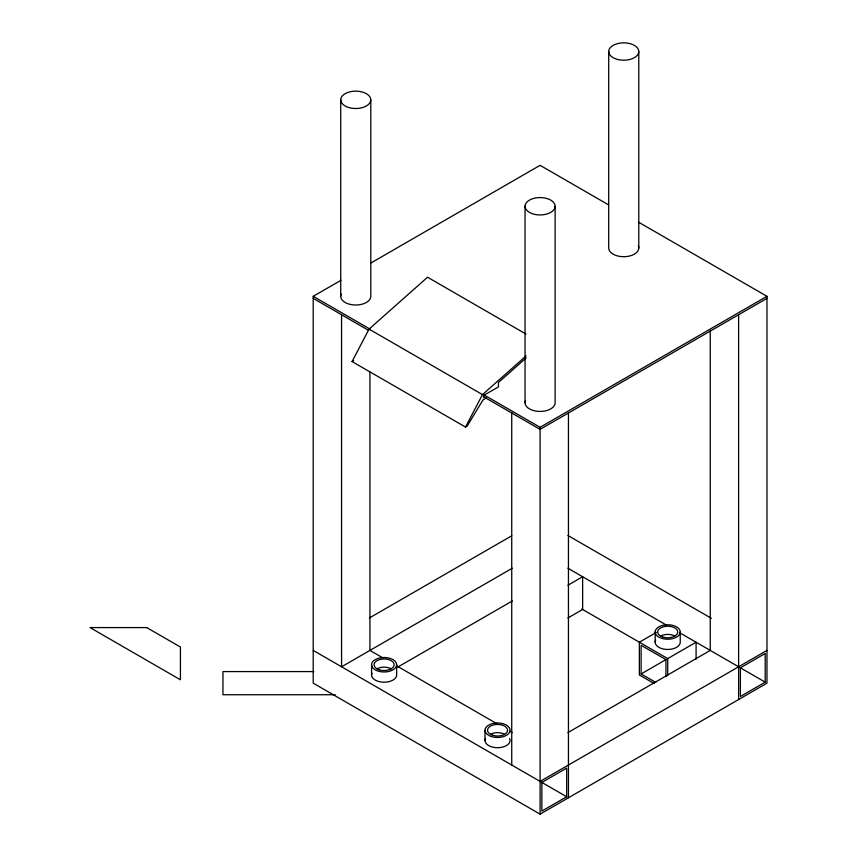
<?xml version="1.0" encoding="UTF-8"?>
<svg xmlns="http://www.w3.org/2000/svg" width="857" height="857" viewBox="0 0 857 857"><rect width="100%" height="100%" fill="white"/><g stroke="black" fill="none" stroke-linecap="round" stroke-linejoin="round"><path stroke-width="1.29" d="M483.498 397.562L483.969 395.238L498.442 386.893L498.442 382.501L526.144 357.926M486.326 397.98L483.027 399.887L467.108 426.143L465.512 427.065L352.066 361.568L369.046 329.109L427.547 277.229L525.941 334.037M465.512 427.065L482.48 394.606L526.112 355.912M638.486 222.134L766.972 296.318L766.972 683.158L540.092 814.15L313.212 683.158L313.212 296.318L340.99 280.282M371.081 262.906L540.092 165.326L608.384 204.759M352.066 361.568L353.673 360.647M483.369 394.563L540.092 427.311L766.972 296.318M766.972 298.365L540.092 429.357L483.369 396.609M369.346 617.993L511.736 535.796M512.315 568.212L341.568 666.789L341.568 314.744M397.712 667.121L512.315 600.961M567.88 585.245L582.631 576.729L582.631 609.477L567.88 617.993M656.366 632.402L639.354 642.225L639.354 674.973L654.105 683.49M665.943 676.559L665.943 659.622L641.122 645.3L641.122 673.945L666.082 659.536M581.764 608.973L667.71 658.594L696.077 642.225L696.077 659.258M567.87 732.617L710.26 650.409L710.26 330.491M766.972 650.409L540.092 781.402L313.212 650.409M566.681 796.753L541.86 811.076L541.86 782.43L566.681 768.097L566.681 796.753L541.217 782.045M765.205 682.14L740.384 696.462L740.384 667.807L765.205 653.484L765.205 682.14L739.741 667.432M313.812 671.577L222.959 671.577L222.959 694.738L335.194 694.738M313.212 296.318L369.924 329.067M369.046 329.109L482.48 394.606M313.212 298.365L368.767 330.448M567.87 535.464L711.417 618.336M567.87 568.212L666.264 625.01M680.158 633.034L738.616 666.789M641.122 673.945L655.787 682.418M382.661 657.758L369.924 650.409L369.924 371.992M396.555 665.782L497.264 723.929M509.99 731.278L512.315 732.617M738.616 314.744L738.616 699.537M680.244 631.995A12.534 7.231 0 0 1 661.443 638.261A12.534 7.231 0 0 1 661.443 625.728A12.534 7.231 0 0 1 680.244 631.995L680.244 642.225A12.534 7.231 0 0 1 666.082 649.402A12.534 7.231 0 0 1 655.605 640.35M667.71 658.594L667.71 675.627M655.177 631.995L655.177 642.225M638.786 51.624A15.04 8.688 0 0 1 616.097 59.015A15.04 8.688 0 0 1 616.354 43.975A15.04 8.688 0 0 1 638.786 51.624L638.786 248.112M608.706 51.452L608.706 247.941A15.04 8.688 0 0 0 625.567 256.639A15.04 8.688 0 0 0 638.315 245.863M568.448 412.646L568.448 797.781M555.132 206.344A15.04 8.688 0 0 1 532.443 213.736A15.04 8.688 0 0 1 532.7 198.695A15.04 8.688 0 0 1 555.132 206.344L555.132 402.833A15.04 8.688 0 0 1 537.982 411.349A15.04 8.688 0 0 1 525.598 400.423M540.092 427.311L540.092 814.15M525.052 206.173L525.052 402.661M511.736 412.646L511.736 765.033M485.019 730.228L485.019 740.469M396.641 664.743A12.534 7.231 0 0 1 377.841 671.01A12.534 7.231 0 0 1 377.841 658.476A12.534 7.231 0 0 1 396.641 664.743L396.641 674.973A12.534 7.231 0 0 1 382.468 682.151A12.534 7.231 0 0 1 372.002 673.099M371.574 664.743L371.574 674.973M370.792 99.915A15.04 8.688 0 0 1 348.103 107.307A15.04 8.688 0 0 1 348.36 92.267A15.04 8.688 0 0 1 370.792 99.915L370.792 296.404A15.04 8.688 0 0 1 353.641 304.921A15.04 8.688 0 0 1 341.257 293.994M340.711 99.744L340.711 296.233M660.629 636.087A10.027 5.785 0 0 1 674.802 636.087M509.658 738.595A12.534 7.231 0 0 1 497.553 747.7A12.534 7.231 0 0 1 485.448 738.595M490.461 734.331A10.027 5.785 0 0 1 504.644 734.331M377.016 668.835A10.027 5.785 0 0 1 391.199 668.835M146.74 627.581L90.028 627.581L180.42 679.772L180.42 647.024L146.74 627.581M662.697 637.008A10.027 5.785 0 0 0 677.737 631.995A10.027 5.785 0 0 0 662.697 626.981A10.027 5.785 0 0 0 662.697 637.008M492.539 735.242A10.027 5.785 0 0 0 507.58 730.228A10.027 5.785 0 0 0 492.539 725.215A10.027 5.785 0 0 0 492.539 735.242M491.286 736.495A12.534 7.231 0 0 0 510.086 730.228A12.534 7.231 0 0 0 491.286 723.961A12.534 7.231 0 0 0 491.286 736.495M379.094 669.756A10.027 5.785 0 0 0 394.134 664.743A10.027 5.785 0 0 0 379.094 659.729A10.027 5.785 0 0 0 379.094 669.756"/></g></svg>
